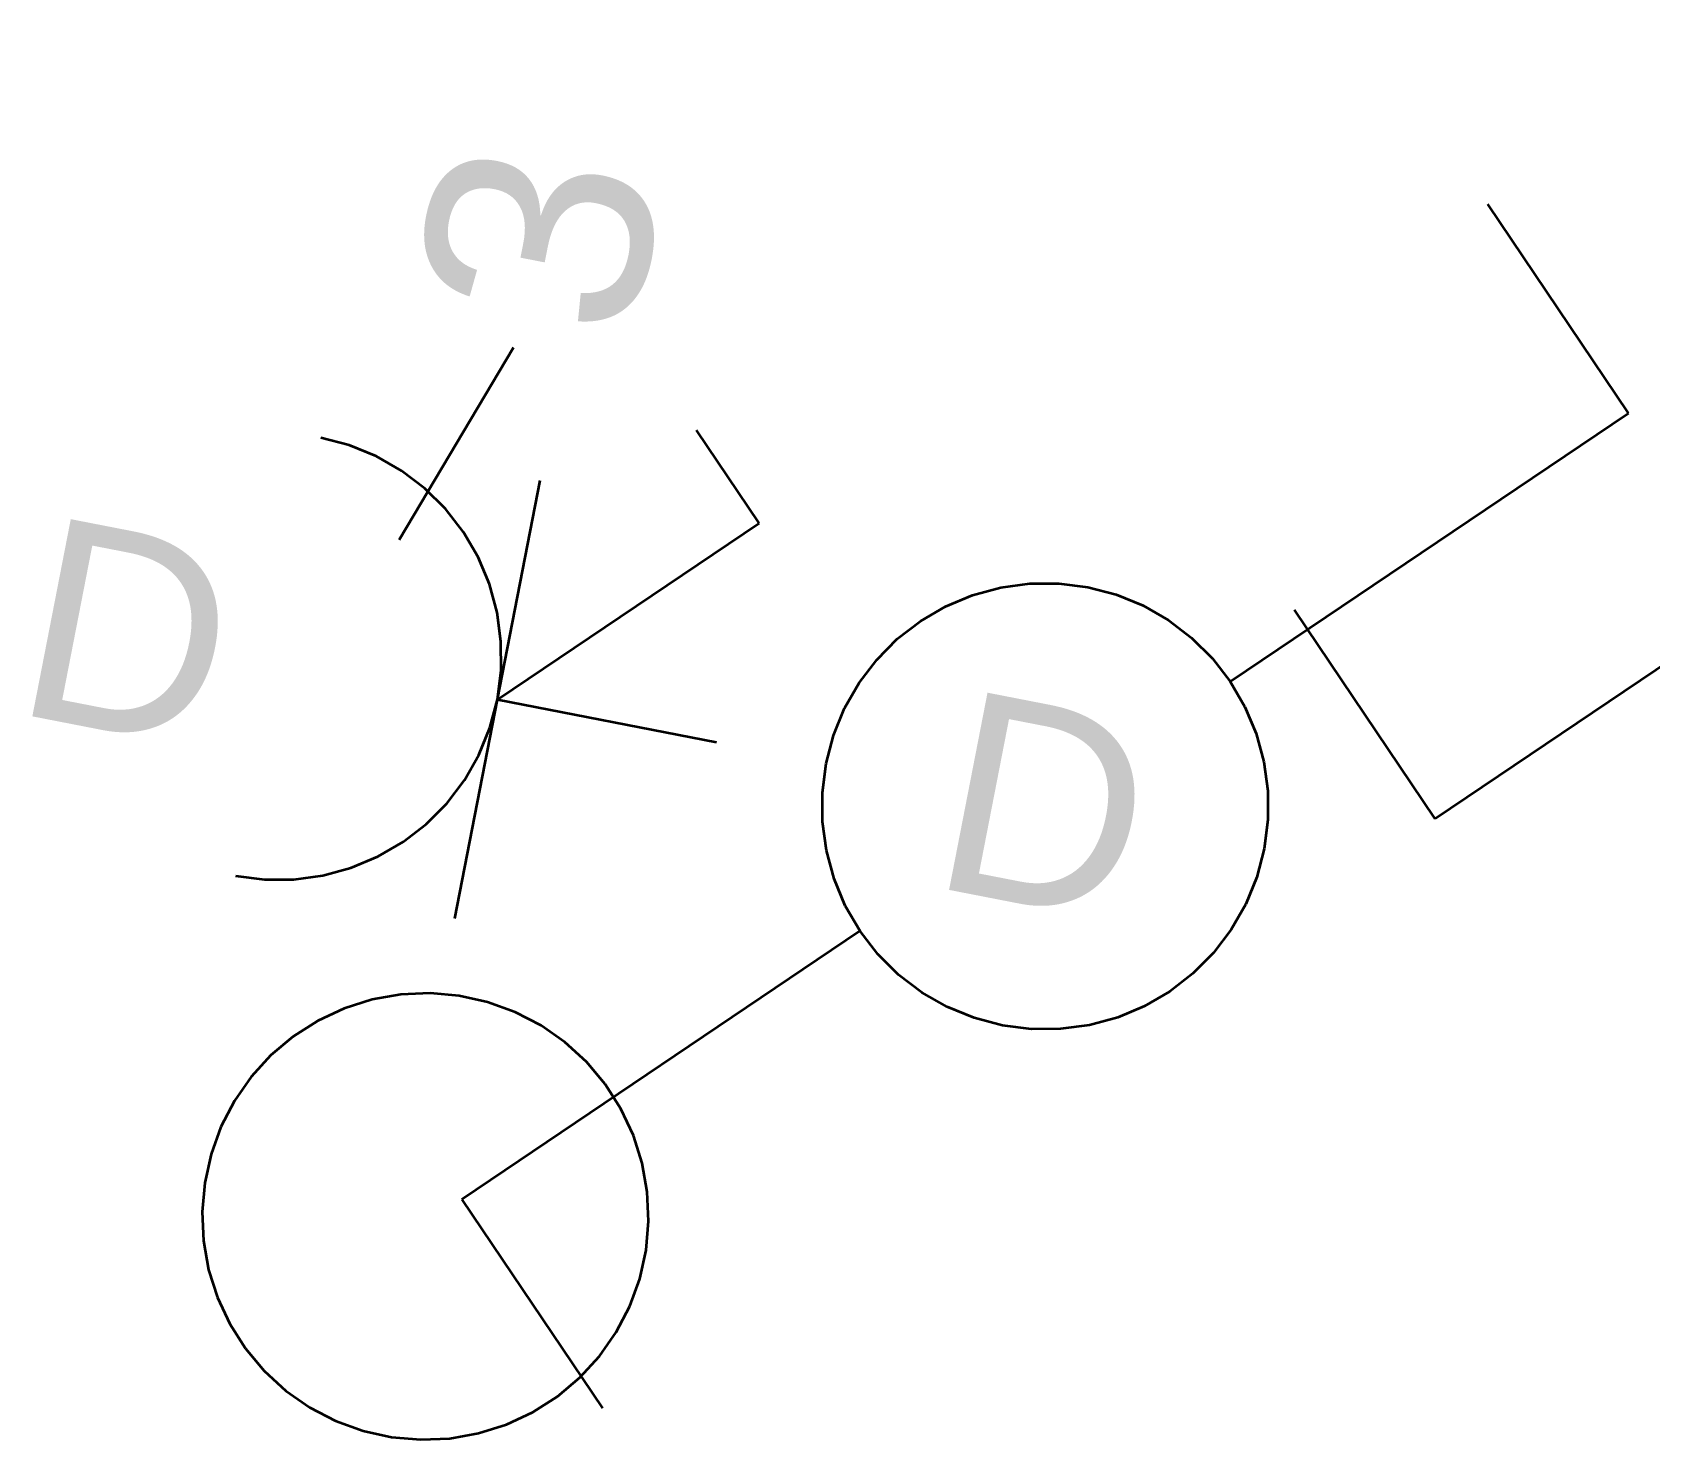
# Model space of a CAD drawing. Extents: x 800 to 1481, y 55 to 490.
# Drawn here: x 1396.54 to 1403.79, y 430.07 to 436.37 of the extents above; entities that cross this region are included whole.
import ezdxf

# ---------------------------------------------------------------- set-up
doc = ezdxf.new("R2010")
doc.units = 0
doc.layers.get('0').update_dxf_attribs({"lineweight": 18})
doc.layers.add('E_Licht', color=7, linetype='Continuous', lineweight=35, true_color=0x0080ff)
doc.layers.add('E_Multimedia', color=7, linetype='Continuous', lineweight=35, true_color=0x00e500)
doc.styles.get("Standard").update_dxf_attribs({"font": 'arial.ttf'})

# ---------------------------------------------------------------- blocks, each defined once
blk = doc.blocks.new('Schalter_ Schema 3_ UP-A0Q9B32NAY', base_point=(1398.467, 430.206))
at = {"color": 0, "lineweight": -2}
for p, q in [((1403.6941, 434.6636), (1403.0638, 435.5989)), ((1401.9097, 433.4612), (1403.6941, 434.6636)), ((1400.7554, 433.8481), (1400.8816, 433.8824)), ((1400.8816, 433.8824), (1401.0113, 433.9)), ((1401.0113, 433.9), (1401.1421, 433.9005)), ((1401.1421, 433.9005), (1401.2718, 433.884)), ((1401.2718, 433.884), (1401.3983, 433.8506)), ((1400.5218, 433.7317), (1400.6348, 433.7976)), ((1400.6348, 433.7976), (1400.7554, 433.8481)), ((1401.3983, 433.8506), (1401.5193, 433.801)), ((1401.5193, 433.801), (1401.6329, 433.7361)), ((1400.4183, 433.6517), (1400.5218, 433.7317)), ((1401.6329, 433.7361), (1401.737, 433.6568)), ((1400.3262, 433.5588), (1400.4183, 433.6517)), ((1401.737, 433.6568), (1401.8298, 433.5647)), ((1400.2469, 433.4547), (1400.3262, 433.5588)), ((1401.8298, 433.5647), (1401.9099, 433.4612)), ((1400.182, 433.3412), (1400.2469, 433.4547)), ((1401.9099, 433.4612), (1401.9757, 433.3482)), ((1400.1324, 433.2201), (1400.182, 433.3412)), ((1401.9757, 433.3482), (1402.0262, 433.2276)), ((1400.099, 433.0937), (1400.1324, 433.2201)), ((1402.0262, 433.2276), (1402.0606, 433.1014)), ((1400.0825, 432.9639), (1400.099, 433.0937)), ((1402.0606, 433.1014), (1402.0782, 432.9717)), ((1400.083, 432.8331), (1400.0825, 432.9639)), ((1402.0782, 432.9717), (1402.0787, 432.8409)), ((1400.1006, 432.7035), (1400.083, 432.8331)), ((1402.0787, 432.8409), (1402.0621, 432.7112)), ((1400.1349, 432.5773), (1400.1006, 432.7035)), ((1402.0621, 432.7112), (1402.0288, 432.5847)), ((1400.1854, 432.4566), (1400.1349, 432.5773)), ((1402.0288, 432.5847), (1401.9792, 432.4636)), ((1400.2513, 432.3436), (1400.1854, 432.4566)), ((1401.9792, 432.4636), (1401.9142, 432.3501)), ((1400.2514, 432.3437), (1398.4671, 431.1413)), ((1400.3313, 432.2401), (1400.2513, 432.3436)), ((1401.9142, 432.3501), (1401.835, 432.246)), ((1400.4242, 432.148), (1400.3313, 432.2401)), ((1401.835, 432.246), (1401.7429, 432.1532)), ((1400.5283, 432.0688), (1400.4242, 432.148)), ((1401.7429, 432.1532), (1401.6394, 432.0731)), ((1400.6418, 432.0038), (1400.5283, 432.0688)), ((1401.6394, 432.0731), (1401.5264, 432.0073)), ((1400.7628, 431.9542), (1400.6418, 432.0038)), ((1401.5264, 432.0073), (1401.4057, 431.9568)), ((1400.8893, 431.9209), (1400.7628, 431.9542)), ((1401.0191, 431.9043), (1400.8893, 431.9209)), ((1401.1499, 431.9048), (1401.0191, 431.9043)), ((1401.2795, 431.9224), (1401.1499, 431.9048)), ((1401.4057, 431.9568), (1401.2795, 431.9224)), ((1398.4671, 431.1413), (1399.0973, 430.206))]:
    blk.add_line(p, q, dxfattribs=at)
blk = doc.blocks.new('Bauteilbeschriftung-A0Q9B32PAY', base_point=(1400.549, 432.4052))
at = {"color": 0, "linetype": 'ByBlock', "lineweight": -2, "ltscale": 0.35, "insert": (1400.7212, 433.4309), "char_height": 0.9, "attachment_point": 1, "rotation": 348.97}
blk.add_mtext('{\\fArial;D}', dxfattribs=at)
blk = doc.blocks.new('Steckdose T13_ UP_ 3-fach_ geschaltet-A0Q9B32RAY', base_point=(1397.454, 432.399))
at = {"color": 0, "linetype": 'ByBlock', "lineweight": -2, "ltscale": 0.35}
for p, q in [((1398.1862, 434.0954), (1398.6992, 434.9576)), ((1399.7995, 434.1708), (1399.5192, 434.5869)), ((1397.9629, 434.52), (1397.8364, 434.5533)), ((1398.084, 434.4704), (1397.9629, 434.52)), ((1398.1975, 434.4054), (1398.084, 434.4704)), ((1398.3016, 434.3262), (1398.1975, 434.4054)), ((1398.3944, 434.2341), (1398.3016, 434.3262)), ((1398.4355, 432.399), (1398.818, 434.3621)), ((1398.4745, 434.1306), (1398.3944, 434.2341)), ((1398.6267, 433.3805), (1399.7995, 434.1708)), ((1398.5403, 434.0176), (1398.4745, 434.1306)), ((1398.5908, 433.8969), (1398.5403, 434.0176)), ((1398.6252, 433.7707), (1398.5908, 433.8969)), ((1398.6428, 433.6411), (1398.6252, 433.7707)), ((1398.6433, 433.5103), (1398.6428, 433.6411)), ((1398.6267, 433.3805), (1398.6433, 433.5103)), ((1398.5934, 433.2541), (1398.6267, 433.3805)), ((1398.6267, 433.3805), (1399.6083, 433.1893)), ((1398.5438, 433.133), (1398.5934, 433.2541)), ((1398.4788, 433.0195), (1398.5438, 433.133)), ((1398.3996, 432.9154), (1398.4788, 433.0195)), ((1398.3075, 432.8225), (1398.3996, 432.9154)), ((1398.204, 432.7425), (1398.3075, 432.8225)), ((1398.091, 432.6767), (1398.204, 432.7425)), ((1397.8441, 432.5918), (1397.9703, 432.6261)), ((1397.9703, 432.6261), (1398.091, 432.6767)), ((1397.4539, 432.5902), (1397.5837, 432.5737)), ((1397.5837, 432.5737), (1397.7145, 432.5742)), ((1397.7145, 432.5742), (1397.8441, 432.5918))]:
    blk.add_line(p, q, dxfattribs=at)
at = {"color": 0, "linetype": 'ByBlock', "lineweight": -2, "ltscale": 0.35, "insert": (1398.2481, 435.1646), "char_height": 1, "attachment_point": 1, "rotation": 78.97438}
blk.add_mtext('{\\fArial;3}', dxfattribs=at)
blk = doc.blocks.new('Bauteilbeschriftung-A0Q9B32TAY', base_point=(1396.4421, 433.1825))
at = {"color": 0, "linetype": 'ByBlock', "lineweight": -2, "ltscale": 0.35, "insert": (1396.6143, 434.2082), "char_height": 0.9, "attachment_point": 1, "rotation": 348.97}
blk.add_mtext('{\\fArial;D}', dxfattribs=at)
blk = doc.blocks.new('Schalter_ Schema 3_ UP-A0Q9B3TRAY', base_point=(1402.1974, 432.8468))
at = {"color": 0, "linetype": 'ByBlock', "lineweight": -2, "ltscale": 0.35}
for p, q in [((1406.2704, 435.1666), (1408.0547, 436.3691)), ((1408.0547, 436.3691), (1408.685, 435.4338)), ((1405.3719, 435.6055), (1405.2423, 435.5879)), ((1405.5027, 435.606), (1405.3719, 435.6055)), ((1405.6324, 435.5895), (1405.5027, 435.606)), ((1405.116, 435.5536), (1404.9954, 435.503)), ((1405.2423, 435.5879), (1405.116, 435.5536)), ((1405.7589, 435.5561), (1405.6324, 435.5895)), ((1405.88, 435.5065), (1405.7589, 435.5561)), ((1404.9954, 435.503), (1404.8824, 435.4372)), ((1405.9935, 435.4415), (1405.88, 435.5065)), ((1404.8824, 435.4372), (1404.7789, 435.3572)), ((1406.0976, 435.3623), (1405.9935, 435.4415)), ((1404.7789, 435.3572), (1404.6868, 435.2643)), ((1406.1904, 435.2702), (1406.0976, 435.3623)), ((1404.6868, 435.2643), (1404.6076, 435.1602)), ((1406.2705, 435.1667), (1406.1904, 435.2702)), ((1404.6076, 435.1602), (1404.5426, 435.0467)), ((1406.3363, 435.0537), (1406.2705, 435.1667)), ((1404.5426, 435.0467), (1404.493, 434.9256)), ((1406.3869, 434.9331), (1406.3363, 435.0537)), ((1404.493, 434.9256), (1404.4596, 434.7992)), ((1406.4212, 434.8068), (1406.3869, 434.9331)), ((1404.4596, 434.7992), (1404.4431, 434.6694)), ((1406.4388, 434.6772), (1406.4212, 434.8068)), ((1404.4431, 434.6694), (1404.4436, 434.5386)), ((1406.4393, 434.5464), (1406.4388, 434.6772)), ((1404.4436, 434.5386), (1404.4612, 434.409)), ((1406.4227, 434.4167), (1406.4393, 434.5464)), ((1404.4612, 434.409), (1404.4955, 434.2828)), ((1406.3894, 434.2902), (1406.4227, 434.4167)), ((1404.4955, 434.2828), (1404.5461, 434.1621)), ((1406.3398, 434.1691), (1406.3894, 434.2902)), ((1404.5461, 434.1621), (1404.6119, 434.0491)), ((1406.2748, 434.0556), (1406.3398, 434.1691)), ((1404.612, 434.0492), (1402.8277, 432.8468)), ((1404.6119, 434.0491), (1404.6919, 433.9456)), ((1406.1956, 433.9515), (1406.2748, 434.0556)), ((1404.6919, 433.9456), (1404.7848, 433.8535)), ((1406.1035, 433.8587), (1406.1956, 433.9515)), ((1406, 433.7786), (1406.1035, 433.8587)), ((1404.7848, 433.8535), (1404.8889, 433.7743)), ((1402.8277, 432.8468), (1402.1974, 433.7821)), ((1404.8889, 433.7743), (1405.0024, 433.7093)), ((1405.7663, 433.6622), (1405.887, 433.7128)), ((1405.887, 433.7128), (1406, 433.7786)), ((1405.0024, 433.7093), (1405.1235, 433.6597)), ((1405.1235, 433.6597), (1405.2499, 433.6264)), ((1405.6401, 433.6279), (1405.7663, 433.6622)), ((1405.2499, 433.6264), (1405.3797, 433.6098)), ((1405.3797, 433.6098), (1405.5105, 433.6103)), ((1405.5105, 433.6103), (1405.6401, 433.6279))]:
    blk.add_line(p, q, dxfattribs=at)
blk = doc.blocks.new('Einlasskasten UP-A0Q9B3WPAY', base_point=(1397.3043, 430.0652))
at = {"color": 0, "lineweight": -2}
for p, q in [((1398.1944, 432.059), (1398.0656, 432.0361)), ((1398.3251, 432.0648), (1398.1944, 432.059)), ((1398.4554, 432.0535), (1398.3251, 432.0648)), ((1398.5831, 432.0253), (1398.4554, 432.0535)), ((1397.9409, 431.9967), (1397.8224, 431.9413)), ((1398.0656, 432.0361), (1397.9409, 431.9967)), ((1398.7061, 431.9806), (1398.5831, 432.0253)), ((1398.8222, 431.9203), (1398.7061, 431.9806)), ((1397.8224, 431.9413), (1397.7121, 431.8709)), ((1398.9294, 431.8454), (1398.8222, 431.9203)), ((1397.7121, 431.8709), (1397.612, 431.7868)), ((1399.0259, 431.7571), (1398.9294, 431.8454)), ((1397.612, 431.7868), (1397.5237, 431.6903)), ((1399.1101, 431.657), (1399.0259, 431.7571)), ((1397.5237, 431.6903), (1397.4488, 431.5831)), ((1399.1804, 431.5467), (1399.1101, 431.657)), ((1397.4488, 431.5831), (1397.3885, 431.467)), ((1399.2358, 431.4282), (1399.1804, 431.5467)), ((1397.3885, 431.467), (1397.3438, 431.344)), ((1399.2753, 431.3035), (1399.2358, 431.4282)), ((1397.3438, 431.344), (1397.3156, 431.2163)), ((1399.2981, 431.1747), (1399.2753, 431.3035)), ((1397.3156, 431.2163), (1397.3043, 431.086)), ((1399.3039, 431.044), (1399.2981, 431.1747)), ((1397.3043, 431.086), (1397.3101, 430.9553)), ((1399.2926, 430.9137), (1399.3039, 431.044)), ((1397.3101, 430.9553), (1397.333, 430.8265)), ((1399.2644, 430.786), (1399.2926, 430.9137)), ((1397.333, 430.8265), (1397.3724, 430.7018)), ((1399.2198, 430.663), (1399.2644, 430.786)), ((1397.3724, 430.7018), (1397.4278, 430.5833)), ((1399.1595, 430.5469), (1399.2198, 430.663)), ((1397.4278, 430.5833), (1397.4982, 430.473)), ((1399.0845, 430.4397), (1399.1595, 430.5469)), ((1397.4982, 430.473), (1397.5823, 430.3729)), ((1398.9962, 430.3432), (1399.0845, 430.4397)), ((1397.5823, 430.3729), (1397.6788, 430.2846)), ((1398.8961, 430.2591), (1398.9962, 430.3432)), ((1397.6788, 430.2846), (1397.7861, 430.2097)), ((1398.7858, 430.1887), (1398.8961, 430.2591)), ((1397.7861, 430.2097), (1397.9021, 430.1493)), ((1398.6673, 430.1333), (1398.7858, 430.1887)), ((1397.9021, 430.1493), (1398.0251, 430.1047)), ((1398.0251, 430.1047), (1398.1528, 430.0765)), ((1398.4138, 430.071), (1398.5426, 430.0939)), ((1398.5426, 430.0939), (1398.6673, 430.1333)), ((1398.1528, 430.0765), (1398.2831, 430.0652)), ((1398.2831, 430.0652), (1398.4138, 430.071))]:
    blk.add_line(p, q, dxfattribs=at)

msp = doc.modelspace()

# ---------------------------------------------------------------- block references
at = {"layer": 'E_Licht', "ltscale": 0.35}
for name, p in [('Schalter_ Schema 3_ UP-A0Q9B3TRAY', (1402.1974, 432.8468)), ('Steckdose T13_ UP_ 3-fach_ geschaltet-A0Q9B32RAY', (1397.454, 432.399)), ('Bauteilbeschriftung-A0Q9B32TAY', (1396.4421, 433.1825)), ('Bauteilbeschriftung-A0Q9B32PAY', (1400.549, 432.4052))]:
    msp.add_blockref(name, p, dxfattribs=at)
at = {"layer": 'E_Licht', "linetype": 'Continuous', "ltscale": 0.35}
msp.add_blockref('Schalter_ Schema 3_ UP-A0Q9B32NAY', (1398.467, 430.206), dxfattribs=at)
at = {"layer": 'E_Multimedia', "linetype": 'Continuous', "ltscale": 0.35}
msp.add_blockref('Einlasskasten UP-A0Q9B3WPAY', (1397.3043, 430.0652), dxfattribs=at)

doc.saveas('drawing.dxf')
